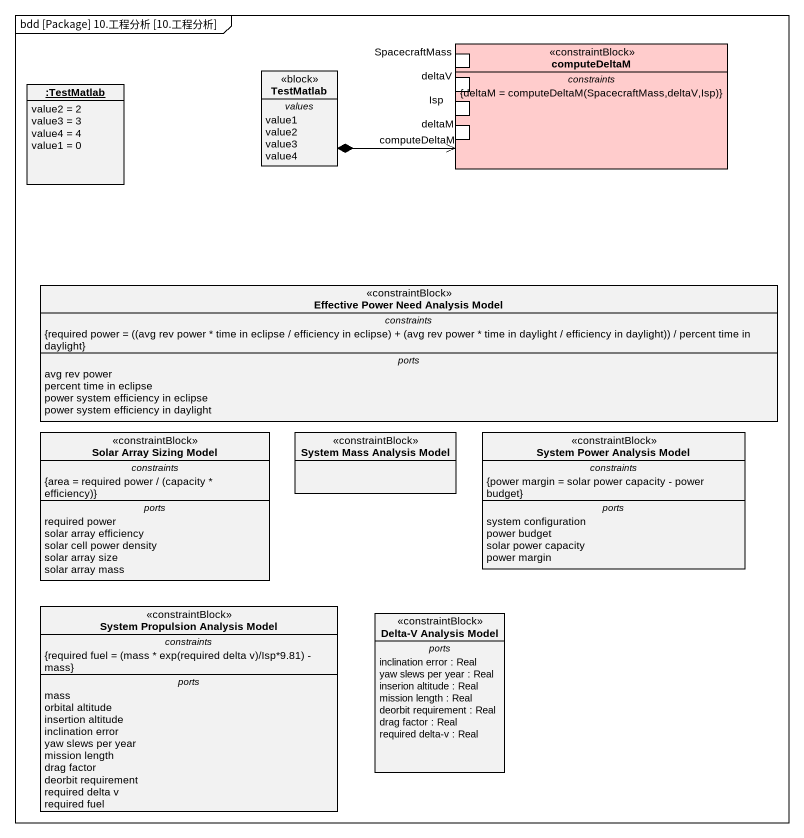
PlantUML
@startuml
mainframe bdd [Package] 10.工程分析 [10.工程分析]
hide circle
hide empty members
class computeDeltaM <<constraintBlock>> #FFCCCC {
  -- constraints --
  {field} {deltaM = computeDeltaM(SpacecraftMass,deltaV,Isp)}
  -- ports --
  SpacecraftMass
  deltaV
  Isp
  deltaM
}
object ":TestMatlab" as TestMatlab {
  value2 = 2
  value3 = 3
  value4 = 4
  value1 = 0
}
class "TestMatlab" as TestMatlab_2 <<block>> {
  -- values --
  value1
  value2
  value3
  value4
}
class "Effective Power Need Analysis Model" as Effective_Power_Need <<constraintBlock>> {
  -- constraints --
  {field} {required power = ((avg rev power * time in eclipse / efficiency in eclipse) + (avg rev power * time in daylight / efficiency in daylight)) / percent time in daylight}
  -- ports --
  avg rev power
  percent time in eclipse
  power system efficiency in eclipse
  power system efficiency in daylight
}
class "Solar Array Sizing Model" as Solar_Array_Sizing_Model <<constraintBlock>> {
  -- constraints --
  {field} {area = required power / (capacity * efficiency)}
  -- ports --
  required power
  solar array efficiency
  solar cell power density
  solar array size
  solar array mass
}
class "System Mass Analysis Model" as System_Mass_Analysis_Model <<constraintBlock>>
class "System Power Analysis Model" as System_Power_Analysis_Model <<constraintBlock>> {
  -- constraints --
  {power margin = solar power capacity - power budget}
  -- ports --
  system configuration
  power budget
  solar power capacity
  power margin
}
class "System Propulsion Analysis Model" as System_Propulsion_Analysis <<constraintBlock>> {
  -- constraints --
  {field} {required fuel = (mass * exp(required delta v)/Isp*9.81) - mass}
  -- ports --
  mass
  orbital altitude
  insertion altitude
  inclination error
  yaw slews per year
  mission length
  drag factor
  deorbit requirement
  required delta v
  required fuel
}
class "Delta-V Analysis Model" as Delta_V_Analysis_Model <<constraintBlock>> {
  -- ports --
  inclination error : Real
  yaw slews per year : Real
  inserion altitude : Real
  mission length : Real
  deorbit requirement : Real
  drag factor : Real
  required delta-v : Real
}
TestMatlab_2 *-right-> "computeDeltaM" computeDeltaM
@enduml
